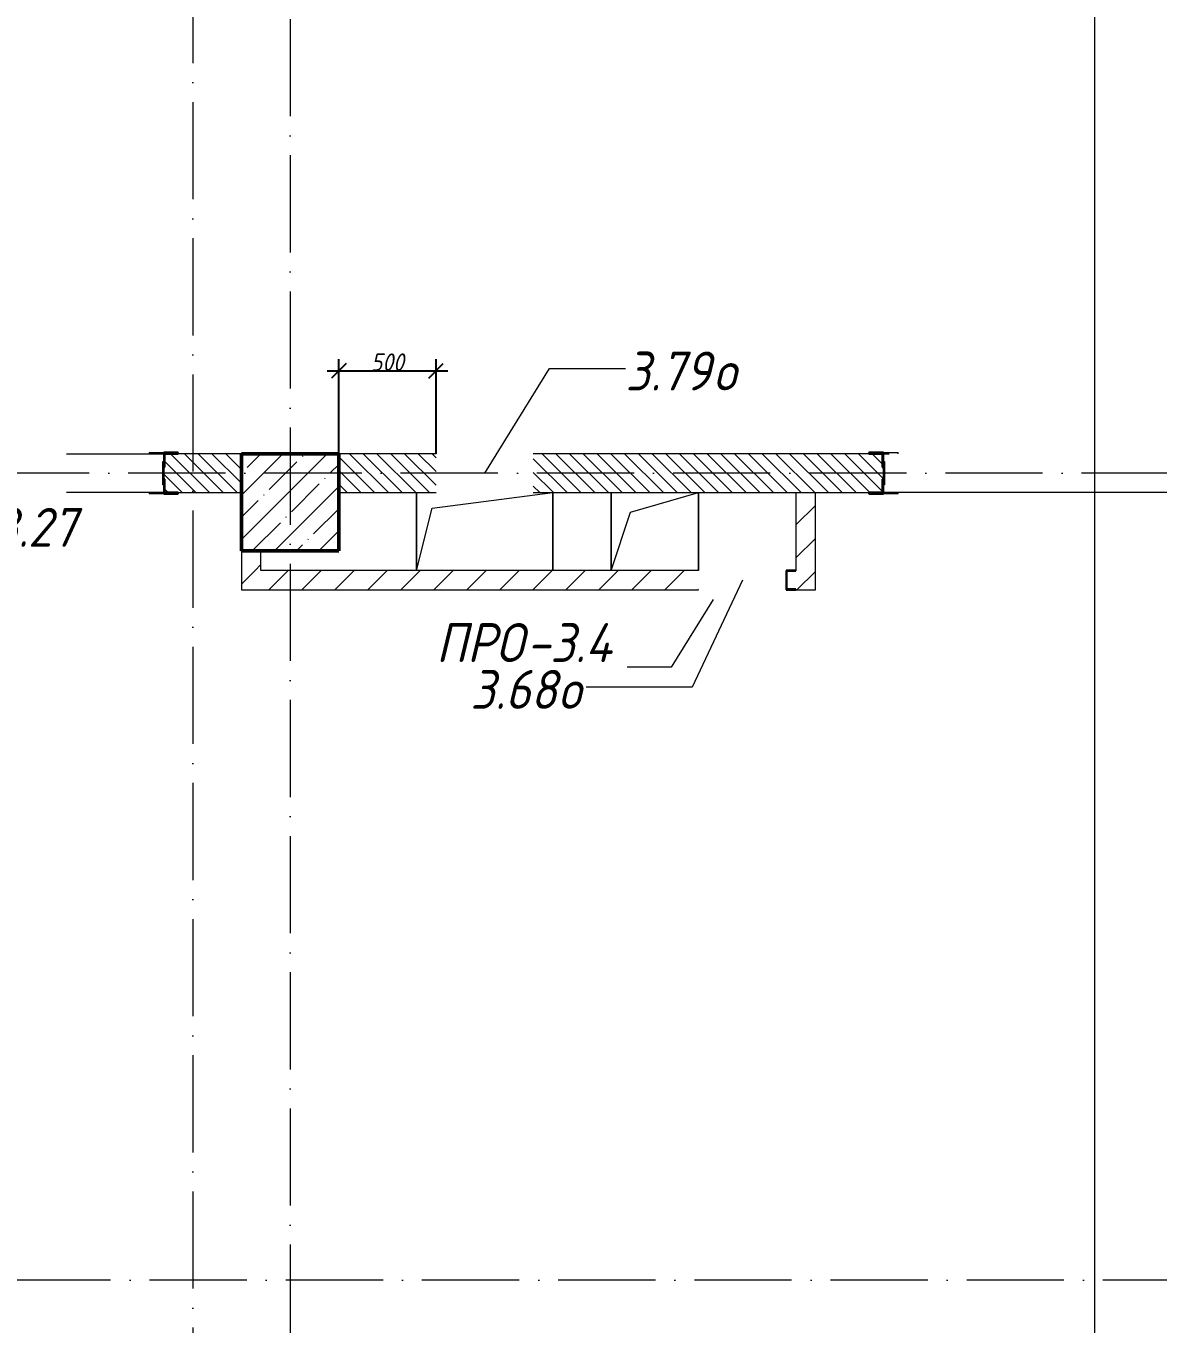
# Model space of a CAD drawing. Header units: millimetres. Extents: x -401725 to 250493, y 305116 to 802890.
# Drawn here: x 200827 to 206647, y 382248 to 388923 of the extents above; entities that cross this region are included whole.
import ezdxf

# ---------------------------------------------------------------- set-up
doc = ezdxf.new("R2010")
doc.units = ezdxf.units.MM
doc.linetypes.add('50_200_ШТРИХ_1Т_ш5_п1_п1_', pattern=[700, 500, -100, 0, -100])
for name, color, linetype, lineweight in [('A-____-____-DIMS', 7, 'Continuous', 9), ('A-FLOR-____-OTLN', 7, 'Continuous', 9), ('A-GENM-____-IDEN', 7, 'Continuous', 9), ('A-GENM-____-MCUT', 7, 'Continuous', 25), ('A-GENM-____-OTLN', 7, 'Continuous', 9), ('A-GENM-____-OTLN-1', 7, 'Continuous', 25), ('A-GLAZ-____-IDEN', 7, 'Continuous', 9), ('A-WALL-____-MCUT', 7, 'Continuous', 13), ('A-WALL-____-PATT-1', 7, 'Continuous', 9), ('A-WALL-FNSH-MCUT-1', 7, 'Continuous', 9), ('I-WALL-____-OTLN', 7, 'Continuous', 9), ('S-COLS-____-MCUT', 7, 'Continuous', 50), ('S-COLS-____-OTLN', 7, 'Continuous', 9), ('S-GRID-____-OTLN-1', 7, '50_200_ШТРИХ_1Т_ш5_п1_п1_', 9)]:
    doc.layers.add(name, color=color, linetype=linetype, lineweight=lineweight)
doc.layers.add('G-____-____-SYMB-1', color=9, linetype='Continuous', lineweight=9, true_color=0x808080)
doc.styles.add('ISOCPEUR_I_11', font='isocpeui.ttf', dxfattribs={"width": 0.9, "height": 200})
doc.styles.add('ISOCPEUR_I_7', font='isocpeui.ttf', dxfattribs={"width": 0.9, "height": 90})
doc.dimstyles.new('ISO-1_8_0_9К_СРЕДНИЙ_Кладочные_1', dxfattribs={"dimscale": 304.8, "dimtxt": 89.638306, "dimasz": 0.246063, "dimexe": 0.19685, "dimexo": 0, "dimgap": 0, "dimtad": 1, "dimdec": 3, "dimrnd": 0.001, "dimdsep": 46, "dimtxsty": 'ISOCPEUR_I_7', "dimblk1": 'OBLIQUE', "dimblk2": 'OBLIQUE', "dimsah": 1, "dimcen": 0.09, "dimdle": 0.19685, "dimazin": 0, "dimtfac": 1, "dimtdec": 4, "dimtix": 1, "dimtmove": 0, "dimatfit": 3, "dimfxl": 1, "dimtvp": 1, "dimtolj": 1, "dimtzin": 0, "dimarcsym": 2})
pattern_1 = [(45, (144685.44, 323542.24), (-84.85281, 84.85281), [])]
pattern_2 = [(135, (144685.44, 323542.244), (-35.35534, -35.35534), [])]

# ---------------------------------------------------------------- blocks, each defined once
blk = doc.blocks.new('BSC_Колонна _Прямоугольная - 500х500-V63-АР1_План отверстий 3 этажа в осях 1-64_Ю-ЯЯ')
at = {"layer": 'S-COLS-____-OTLN'}
h = blk.add_hatch(dxfattribs=at)
h.set_pattern_fill('FP_71', color=256, style=0, pattern_type=2)
h.set_pattern_definition([(45, (-57500, -62931.04), (-114.04925, 114.04925), []), (45, (-57385.95, -62931.04), (-114.04925, 114.04925), [201.613, -40.323, 3.353, -36.97])])
h.paths.add_polyline_path([(-250, -250), (250, -250), (250, 250), (-250, 250)], flags=0)
at = {"layer": 'S-COLS-____-MCUT'}
for p, q in [((250, 250), (-250, 250)), ((-250, 250), (-250, -250)), ((250, -250), (250, 250)), ((-250, -250), (250, -250))]:
    blk.add_line(p, q, dxfattribs=at)
blk = doc.blocks.new('154_Стойка_СКБ_Уголок - СМ-2480_200-28346303-АР1_План отверстий 3 этажа в осях 1-64_Ю-ЯЯ')
at = {"layer": 'A-GENM-____-MCUT'}
for p, q in [((125, 156), (125, 81)), ((200, 156), (125, 156)), ((131, 81), (131, 150)), ((131, 150), (200, 150)), ((200, 150), (200, 156)), ((125, 81), (131, 81)), ((131, 19), (125, 19)), ((125, 19), (125, -56)), ((131, -50), (131, 19)), ((125, -56), (200, -56)), ((200, -50), (131, -50)), ((200, -56), (200, -50))]:
    blk.add_line(p, q, dxfattribs=at)
blk = doc.blocks.new('Стойка_Влож_Полоса боковая - Полоса-V164-АР1_План отверстий 3 этажа в осях 1-64_Ю-ЯЯ')
at = {"layer": 'A-GENM-____-OTLN'}
for p, q in [((-5, 60), (0, 60)), ((-5, -60), (-5, 60)), ((0, 31), (0, -31)), ((0, -60), (-5, -60))]:
    blk.add_line(p, q, dxfattribs=at)
blk = doc.blocks.new('Стойка_Влож_Уголок_Опорный - Уголок-28213941-АР1_План отверстий 3 этажа в осях 1-64_Ю-ЯЯ')
at = {"layer": 'A-GENM-____-OTLN'}
for p, q in [((-212, -6), (-212, 0)), ((0, 0), (0, -6)), ((-212, -75), (-212, -6)), ((-212, -6), (-206, -6)), ((-6, -6), (0, -6)), ((0, -6), (0, -75)), ((-212, -75), (-206, -75)), ((-6, -75), (0, -75))]:
    blk.add_line(p, q, dxfattribs=at)
blk = doc.blocks.new('AR_Отверстие прямоугольное _в плите_ - AR_Отверстие прямоугольное _в плите_-V188-АР1_План отверстий 3 этажа в осях 1-64_Ю-ЯЯ')
at = {"layer": 'A-GENM-____-OTLN'}
for p, q in [((-350, 200), (-350, -200)), ((-270, 120), (350, 200)), ((350, -200), (350, 200)), ((-350, -200), (-270, 120))]:
    blk.add_line(p, q, dxfattribs=at)
blk = doc.blocks.new('AR_Отверстие прямоугольное _в плите_ - AR_Отверстие прямоугольное _в плите_-30552855-АР1_План отверстий 3 этажа в осях 1-64_Ю-ЯЯ')
at = {"layer": 'A-GENM-____-OTLN'}
for p, q in [((-225, 200), (-225, -200)), ((-125, 100), (225, 200)), ((225, -200), (225, 200)), ((-225, -200), (-125, 100))]:
    blk.add_line(p, q, dxfattribs=at)
blk = doc.blocks.new('154_Фахверк_СКБ_Швеллер - Тип_100_3960_зеркало-36793856-АР1_План отверстий 3 этажа в осях 1-64_Ю-ЯЯ')
at = {"layer": 'A-GENM-____-MCUT'}
for p, q in [((175, 50), (125, 50)), ((125, 50), (125, -50)), ((128, 47), (175, 47)), ((128, -47), (128, 47)), ((175, 47), (175, 50)), ((125, -50), (175, -50)), ((175, -47), (128, -47)), ((175, -50), (175, -47))]:
    blk.add_line(p, q, dxfattribs=at)
blk = doc.blocks.new('_Oblique')
at = {"color": 0, "linetype": 'ByBlock', "lineweight": -2}
blk.add_line((-0.5, -0.5), (0.5, 0.5), dxfattribs=at)
blk = doc.blocks.new('*D9724')
at = {"layer": 'A-____-____-DIMS', "color": 0, "lineweight": -2, "transparency": 16777216}
for p, q in [((202435.4, 386723.3), (202435.4, 387208.9)), ((202935.4, 386723.3), (202935.4, 387208.9)), ((202375.4, 387148.9), (202995.4, 387148.9))]:
    blk.add_line(p, q, dxfattribs=at)
at = {"layer": 'Defpoints', "color": 0, "transparency": 16777216}
for p in [(202935.4, 387148.9), (202435.4, 386723.3), (202935.4, 386723.3)]:
    blk.add_point(p, dxfattribs=at)
at = {"layer": 'A-____-____-DIMS', "color": 0, "lineweight": -2, "transparency": 16777216, "xscale": 75, "yscale": 75, "zscale": 75, "rotation": 180}
blk.add_blockref('_Oblique', (202435.4, 387148.9), dxfattribs=at)
at = {"layer": 'A-____-____-DIMS', "color": 0, "lineweight": -2, "transparency": 16777216, "xscale": 75, "yscale": 75, "zscale": 75}
blk.add_blockref('_Oblique', (202935.4, 387148.9), dxfattribs=at)
at = {"layer": 'A-____-____-DIMS', "color": 0, "transparency": 16777216, "insert": (202685.4, 387193.9), "char_height": 90, "width": 409.578, "attachment_point": 5, "style": 'ISOCPEUR_I_7'}
blk.add_mtext('\\A1;500', dxfattribs=at)

msp = doc.modelspace()

# ---------------------------------------------------------------- hatches: boundary and pattern name
at = {"layer": 'A-WALL-____-PATT-1'}
h = msp.add_hatch(dxfattribs=at)
h.set_pattern_fill('FP_9', color=256, style=0, pattern_type=2)
h.set_pattern_definition(pattern_2)
h.paths.add_polyline_path([(201541.4376, 386523.2863), (201935.4376, 386523.2863), (201935.4376, 386723.2863), (201541.4376, 386723.2863), (201541.4376, 386654.2863), (201535.4376, 386654.2863), (201535.4376, 386592.2863), (201541.4376, 386592.2863), (201541.4376, 386563.2863)], flags=0)
h.paths.add_polyline_path([(199462.8046, 386523.2863), (199829.4376, 386523.2863), (199829.4376, 386592.2863), (199835.4376, 386592.2863), (199835.4376, 386654.2863), (199829.4376, 386654.2863), (199829.4376, 386723.2863), (199435.4376, 386723.2863), (199435.4376, 386523.2863)], flags=0)
h = msp.add_hatch(dxfattribs=at)
h.set_pattern_fill('FP_9', color=256, style=0, pattern_type=2)
h.set_pattern_definition(pattern_2)
h.paths.add_polyline_path([(207041.4376, 386523.2863), (207935.4376, 386523.2863), (207935.4376, 386723.2863), (207041.4376, 386723.2863), (207041.4376, 386654.2863), (207035.4376, 386654.2863), (207035.4376, 386592.2863), (207041.4376, 386592.2863), (207041.4376, 386524.6196)], flags=0)
h.paths.add_polyline_path([(202435.4376, 386523.2863), (202935.4376, 386523.2863), (202935.4376, 386723.2863), (202435.4376, 386723.2863)], flags=0)
h.paths.add_polyline_path([(205229.4376, 386523.2863), (205229.4376, 386592.2863), (205235.4376, 386592.2863), (205235.4376, 386654.2863), (205229.4376, 386654.2863), (205229.4376, 386723.2863), (203435.4376, 386723.2863), (203435.4376, 386523.2863), (205160.4376, 386523.2863)], flags=0)
h = msp.add_hatch(dxfattribs=at)
h.set_pattern_fill('FP_7', color=256, style=0, pattern_type=2)
h.set_pattern_definition(pattern_1)
h.paths.add_polyline_path([(204785.4376, 386123.2863), (204885.4376, 386123.2863), (204885.4376, 386523.2863), (204785.4376, 386523.2863)], flags=0)
h = msp.add_hatch(dxfattribs=at)
h.set_pattern_fill('FP_7', color=256, style=0, pattern_type=2)
h.set_pattern_definition(pattern_1)
h.paths.add_polyline_path([(202035.4376, 386123.2863), (202035.4376, 386223.2863), (201935.4376, 386223.2863), (201935.4376, 386123.2863)], flags=0)
h = msp.add_hatch(dxfattribs=at)
h.set_pattern_fill('FP_7', color=256, style=0, pattern_type=2)
h.set_pattern_definition(pattern_1)
h.paths.add_polyline_path([(204285.4376, 386023.2863), (204285.4376, 386123.2863), (201935.4376, 386123.2863), (201935.4376, 386023.2863), (202997.7332, 386023.2863)], flags=0)
h.paths.add_polyline_path([(204885.4376, 386023.2863), (204885.4376, 386123.2863), (204785.4376, 386123.2863), (204785.4376, 386120.2863), (204738.4376, 386120.2863), (204738.4376, 386026.2863), (204785.4376, 386026.2863), (204785.4376, 386023.2863)], flags=0)

# ---------------------------------------------------------------- linework, layer by layer
at = {"layer": 'A-FLOR-____-OTLN'}
for p, q in [((202835.4376, 386123.2863), (202835.4376, 386523.2863)), ((203535.4376, 386523.2863), (203535.4376, 386123.2863)), ((203835.4376, 386123.2863), (203835.4376, 386523.2863)), ((204285.4376, 386523.2863), (204285.4376, 386123.2863))]:
    msp.add_line(p, q, dxfattribs=at)
at = {"layer": 'A-GENM-____-IDEN'}
for p, q in [((204360.4376, 385973.2863), (204144.0731, 385624.8353)), ((204144.0731, 385624.8353), (203918.3501, 385624.8353))]:
    msp.add_line(p, q, dxfattribs=at)
at = {"layer": 'A-GLAZ-____-IDEN'}
for p, q in [((203185.4376, 386623.2863), (203519.0789, 387160.8178)), ((203519.0789, 387160.8178), (203909.4202, 387160.8178)), ((204510.4376, 386073.2863), (204251.7956, 385523.6837)), ((204251.7956, 385523.6837), (203706.9213, 385523.6837))]:
    msp.add_line(p, q, dxfattribs=at)
at = {"layer": 'A-WALL-____-MCUT'}
for p, q in [((201935.4376, 386723.2863), (201610.4376, 386723.2863)), ((202935.4376, 386723.2863), (202435.4376, 386723.2863)), ((205160.4376, 386723.2863), (203435.4376, 386723.2863)), ((201610.4376, 386523.2863), (201935.4376, 386523.2863)), ((202435.4376, 386523.2863), (202935.4376, 386523.2863)), ((203435.4376, 386523.2863), (205160.4376, 386523.2863))]:
    msp.add_line(p, q, dxfattribs=at)
at = {"layer": 'A-WALL-FNSH-MCUT-1'}
for p, q in [((204785.4376, 386523.2863), (204785.4376, 386123.2863)), ((204885.4376, 386023.2863), (204885.4376, 386523.2863)), ((201935.4376, 386223.2863), (201935.4376, 386023.2863)), ((202035.4376, 386123.2863), (202035.4376, 386223.2863)), ((204285.4376, 386123.2863), (202035.4376, 386123.2863)), ((201935.4376, 386023.2863), (204285.4376, 386023.2863)), ((204785.4376, 386023.2863), (204885.4376, 386023.2863))]:
    msp.add_line(p, q, dxfattribs=at)
at = {"layer": 'G-____-____-SYMB-1'}
msp.add_line((206319.7463, 410061.5442), (206319.7463, 376512.6204), dxfattribs=at)
at = {"layer": 'I-WALL-____-OTLN'}
for p, q in [((201035.4376, 386723.2863), (201535.4376, 386723.2863)), ((205235.4376, 386723.2863), (205265.4376, 386723.2863)), ((201535.4376, 386523.2863), (201035.4376, 386523.2863)), ((207035.4376, 386523.2863), (205235.4376, 386523.2863))]:
    msp.add_line(p, q, dxfattribs=at)
at = {"layer": 'S-GRID-____-OTLN-1'}
for p, q in [((201685.4376, 414435.0957), (201685.4376, 376433.8321)), ((202185.4376, 414161.7479), (202185.4376, 376581.7685)), ((248759.8442, 386623.2863), (140016.6674, 386623.2863)), ((220165.4781, 382473.2863), (140016.6674, 382473.2863))]:
    msp.add_line(p, q, dxfattribs=at)

# ---------------------------------------------------------------- block references
at = {"layer": 'A-GENM-____-OTLN'}
for name, p, rotation in [('Стойка_Влож_Уголок_Опорный - Уголок-28213941-АР1_План отверстий 3 этажа в осях 1-64_Ю-ЯЯ', (201535.4376, 386517.2863), 269.9999999999996), ('Стойка_Влож_Уголок_Опорный - Уголок-28213941-АР1_План отверстий 3 этажа в осях 1-64_Ю-ЯЯ', (205235.4376, 386729.2863), 89.99999999999962), ('Стойка_Влож_Полоса боковая - Полоса-V164-АР1_План отверстий 3 этажа в осях 1-64_Ю-ЯЯ', (205235.4376, 386623.2863), 180)]:
    msp.add_blockref(name, p, dxfattribs=dict(at, rotation=rotation))
for name, p in [('Стойка_Влож_Полоса боковая - Полоса-V164-АР1_План отверстий 3 этажа в осях 1-64_Ю-ЯЯ', (201535.4376, 386623.2863)), ('AR_Отверстие прямоугольное _в плите_ - AR_Отверстие прямоугольное _в плите_-V188-АР1_План отверстий 3 этажа в осях 1-64_Ю-ЯЯ', (203185.4376, 386323.2863)), ('AR_Отверстие прямоугольное _в плите_ - AR_Отверстие прямоугольное _в плите_-30552855-АР1_План отверстий 3 этажа в осях 1-64_Ю-ЯЯ', (204060.4376, 386323.2863))]:
    msp.add_blockref(name, p, dxfattribs=at)
at = {"layer": 'A-GENM-____-OTLN-1'}
for name, p in [('154_Стойка_СКБ_Уголок - СМ-2480_200-28346303-АР1_План отверстий 3 этажа в осях 1-64_Ю-ЯЯ', (201410.4376, 386573.2863)), ('154_Фахверк_СКБ_Швеллер - Тип_100_3960_зеркало-36793856-АР1_План отверстий 3 этажа в осях 1-64_Ю-ЯЯ', (204610.4376, 386073.2863))]:
    msp.add_blockref(name, p, dxfattribs=at)
at = {"layer": 'A-GENM-____-OTLN-1', "rotation": 180}
msp.add_blockref('154_Стойка_СКБ_Уголок - СМ-2480_200-28346303-АР1_План отверстий 3 этажа в осях 1-64_Ю-ЯЯ', (205360.4376, 386673.2863), dxfattribs=at)
at = {"layer": 'S-COLS-____-OTLN'}
msp.add_blockref('BSC_Колонна _Прямоугольная - 500х500-V63-АР1_План отверстий 3 этажа в осях 1-64_Ю-ЯЯ', (202185.4376, 386473.2863), dxfattribs=at)

# ---------------------------------------------------------------- texts
at = {"layer": 'A-GENM-____-IDEN', "char_height": 200, "attachment_point": 1, "style": 'ISOCPEUR_I_11'}
for s, insert, width in [('-3.27', (200535.9229, 386444.4024), 707.088375), ('ПРО', (202935.7935, 385851.9514), 562.784625), ('-3.4', (203400.1372, 385851.9514), 577.215)]:
    msp.add_mtext(s, dxfattribs=dict(at, insert=insert, width=width))
at = {"layer": 'A-GLAZ-____-IDEN', "char_height": 200, "attachment_point": 1, "style": 'ISOCPEUR_I_11'}
for s, insert, width in [('3.79', (203909.4202, 387248.4323), 548.35425), ('\\fISOCPEUR|b0|i1|c204|p34|;\\W.9;о', (204361.8577, 387248.4323), 158.734125), ('3.68', (203111.4668, 385611.2983), 548.35425), ('\\fISOCPEUR|b0|i1|c204|p34|;\\W.9;о', (203563.9043, 385611.2983), 158.734125)]:
    msp.add_mtext(s, dxfattribs=dict(at, insert=insert, width=width))

# ---------------------------------------------------------------- dimensions: what is measured, and where the dimension line sits
at = {"layer": 'A-____-____-DIMS'}
dim = msp.add_linear_dim(base=(202935.4376, 387148.9386), p1=(202435.4376, 386723.2863), p2=(202935.4376, 386723.2863), dimstyle='ISO-1_8_0_9К_СРЕДНИЙ_Кладочные_1', override={"dimpost": '<>', "dimfxl": 500}, dxfattribs=at)
dim.commit()
dim.dimension.update_dxf_attribs({"geometry": '*D9724', "text_midpoint": (202685.4376, 387193.9386)})

doc.saveas('drawing.dxf')
